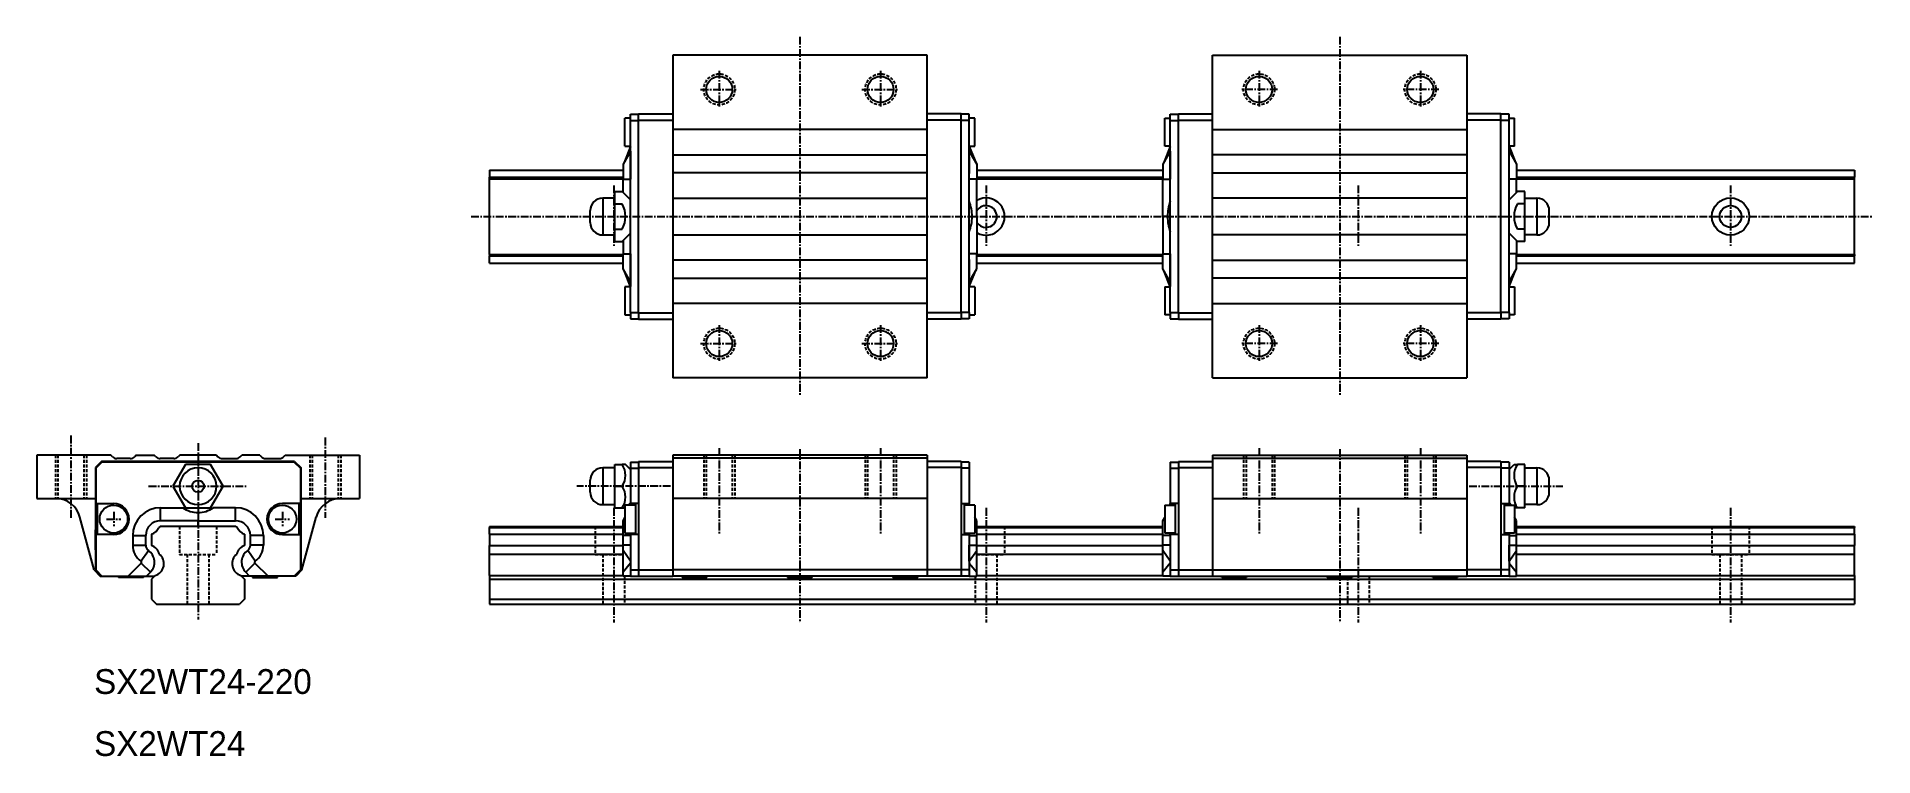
# Model space of a CAD drawing. Extents: x 1 to 297, y 10 to 126.
import ezdxf

# ---------------------------------------------------------------- set-up
doc = ezdxf.new("R2010")
doc.units = 0
doc.linetypes.add('CENTER', pattern=[2, 1.25, -0.25, 0.25, -0.25])
doc.linetypes.add('DASHED', pattern=[0.75, 0.5, -0.25])
doc.layers.get('0').update_dxf_attribs({"linetype": 'CONTINUOUS'})
doc.layers.add('CENTER', color=1, linetype='CENTER')

msp = doc.modelspace()

# ---------------------------------------------------------------- linework, layer by layer
at = {"color": 7, "linetype": 'CONTINUOUS'}
for p, q in [((144.249999, 122.999979), (103.249999, 122.999979)), ((103.249999, 122.999979), (103.249999, 70.999979)), ((144.249999, 70.999979), (144.249999, 122.999979)), ((190.249999, 70.999979), (190.249999, 122.999979)), ((190.249999, 122.999979), (231.249999, 122.999979)), ((231.249999, 122.999979), (231.249999, 70.999979)), ((95.549999, 108.349979), (95.549999, 112.849979)), ((96.449999, 112.849979), (95.549999, 112.849979)), ((96.449999, 113.499979), (97.749999, 113.499979)), ((96.449999, 112.499979), (96.449999, 113.499979)), ((96.449999, 81.499979), (96.449999, 112.499979)), ((96.449999, 112.499979), (97.749999, 112.499979)), ((97.749999, 113.549979), (103.249999, 113.549979)), ((97.749999, 112.549979), (97.749999, 113.549979)), ((97.749999, 112.549979), (103.249999, 112.549979)), ((97.749999, 107.648154), (97.749999, 112.549979)), ((149.749999, 113.549979), (144.249999, 113.549979)), ((149.749999, 112.549979), (144.249999, 112.549979)), ((149.749999, 112.549979), (149.749999, 113.549979)), ((151.049999, 113.499979), (149.749999, 113.499979)), ((149.749999, 81.449979), (149.749999, 112.549979)), ((151.049999, 112.499979), (149.749999, 112.499979)), ((151.049999, 112.499979), (151.049999, 113.499979)), ((151.949999, 112.849979), (151.049999, 112.849979)), ((151.049999, 81.499979), (151.049999, 112.499979)), ((151.949999, 108.349979), (151.949999, 112.849979)), ((182.549999, 108.349979), (182.549999, 112.849979)), ((182.549999, 112.849979), (183.449999, 112.849979)), ((183.449999, 112.499979), (183.449999, 113.499979)), ((183.449999, 113.499979), (184.749999, 113.499979)), ((183.449999, 81.499979), (183.449999, 112.499979)), ((183.449999, 112.499979), (184.749999, 112.499979)), ((184.749999, 113.549979), (190.249999, 113.549979)), ((184.749999, 112.549979), (184.749999, 113.549979)), ((184.749999, 112.549979), (190.249999, 112.549979)), ((184.749999, 81.449979), (184.749999, 112.549979)), ((236.749999, 113.549979), (231.249999, 113.549979)), ((236.749999, 112.549979), (231.249999, 112.549979)), ((236.749999, 112.549979), (236.749999, 113.549979)), ((238.049999, 113.499979), (236.749999, 113.499979)), ((236.749999, 107.648154), (236.749999, 112.549979)), ((238.049999, 112.499979), (236.749999, 112.499979)), ((238.049999, 112.499979), (238.049999, 113.499979)), ((238.049999, 112.849979), (238.949999, 112.849979)), ((238.049999, 81.499979), (238.049999, 112.499979)), ((238.949999, 108.349979), (238.949999, 112.849979)), ((144.249999, 111.049979), (103.249999, 111.049979)), ((190.249999, 111.049979), (231.249999, 111.049979)), ((96.449863, 107.529978), (95.249999, 105.429978)), ((96.449863, 107.529978), (95.249999, 105.429978)), ((96.449863, 108.285006), (95.408382, 105.707179)), ((96.449863, 108.285006), (95.408382, 105.707179)), ((95.549999, 108.349979), (96.449999, 108.349979)), ((96.449863, 108.285006), (96.449999, 108.285006)), ((96.449863, 107.529978), (96.449863, 108.285006)), ((96.449863, 107.529978), (96.449863, 108.285006)), ((96.449863, 108.285006), (96.449999, 108.285006)), ((96.449863, 107.529978), (96.449999, 107.529978)), ((96.449863, 107.529978), (96.449999, 107.529978)), ((97.749999, 106.467015), (97.749999, 107.648154)), ((97.749999, 106.467015), (97.749999, 107.648154)), ((103.249999, 106.949979), (144.249999, 106.949979)), ((151.049999, 108.349979), (151.949999, 108.349979)), ((151.050135, 108.285006), (151.049999, 108.285006)), ((151.050135, 107.529978), (151.049999, 107.529978)), ((151.050135, 108.285006), (152.091616, 105.707179)), ((151.050135, 107.529978), (151.050135, 108.285006)), ((151.050135, 107.529978), (152.249999, 105.429978)), ((183.449863, 107.529978), (182.249999, 105.429978)), ((183.449863, 108.285006), (182.408382, 105.707179)), ((183.449999, 108.349979), (182.549999, 108.349979)), ((183.449863, 107.529978), (183.449863, 108.285006)), ((183.449863, 108.285006), (183.449999, 108.285006)), ((183.449863, 107.529978), (183.449999, 107.529978)), ((231.249999, 106.949979), (190.249999, 106.949979)), ((236.749999, 106.467015), (236.749999, 107.648154)), ((236.749999, 106.467015), (236.749999, 107.648154)), ((238.949999, 108.349979), (238.049999, 108.349979)), ((238.050135, 108.285006), (238.049999, 108.285006)), ((238.050135, 108.285006), (238.049999, 108.285006)), ((238.050135, 107.529978), (238.049999, 107.529978)), ((238.050135, 107.529978), (238.049999, 107.529978)), ((238.050135, 108.285006), (239.091616, 105.707179)), ((238.050135, 108.285006), (239.091616, 105.707179)), ((238.050135, 107.529978), (238.050135, 108.285006)), ((238.050135, 107.529978), (238.050135, 108.285006)), ((238.050135, 107.529978), (239.249999, 105.429978)), ((238.050135, 107.529978), (239.249999, 105.429978)), ((73.749999, 104.499978), (95.249999, 104.499978)), ((73.749999, 104.499978), (73.749999, 103.324777)), ((95.249999, 105.429978), (95.249999, 103.029978)), ((95.249999, 105.429978), (95.249999, 103.029978)), ((97.749999, 81.449979), (97.749999, 106.467015)), ((144.249999, 104.049979), (103.249999, 104.049979)), ((152.249999, 105.429978), (152.249999, 103.029978)), ((152.249999, 104.499978), (182.249999, 104.499978)), ((182.249999, 105.429978), (182.249999, 103.029978)), ((190.249999, 104.049979), (231.249999, 104.049979)), ((236.749999, 81.449979), (236.749999, 106.467015)), ((239.249999, 105.429978), (239.249999, 103.029978)), ((239.249999, 105.429978), (239.249999, 103.029978)), ((239.249999, 104.499978), (293.749999, 104.499978)), ((293.749999, 104.499978), (293.749999, 103.324777)), ((73.749999, 103.324777), (95.249999, 103.324777)), ((73.749999, 103.099978), (73.749999, 103.324777)), ((73.749999, 103.099978), (95.249999, 103.099978)), ((73.749999, 90.89998), (73.749999, 103.099978)), ((93.899999, 99.020705), (93.899999, 101.041431)), ((93.899999, 101.041431), (95.108547, 101.041431)), ((96.449999, 99.699979), (95.108547, 101.041431)), ((95.249999, 100.899979), (95.249999, 103.029978)), ((95.249999, 100.899979), (95.249999, 103.029978)), ((95.249999, 103.029978), (96.449863, 103.029978)), ((95.249999, 103.029978), (96.449863, 103.029978)), ((96.449863, 103.029978), (96.449999, 103.029978)), ((96.449863, 103.029978), (96.449999, 103.029978)), ((151.050135, 103.029978), (151.049999, 103.029978)), ((152.249999, 103.029978), (151.050135, 103.029978)), ((152.249999, 103.324777), (182.249999, 103.324777)), ((152.249999, 103.099978), (182.249999, 103.099978)), ((152.249999, 96.999979), (152.249999, 103.029978)), ((182.249999, 96.999979), (182.249999, 103.029978)), ((182.249999, 103.029978), (183.449863, 103.029978)), ((183.449863, 103.029978), (183.449999, 103.029978)), ((238.050135, 103.029978), (238.049999, 103.029978)), ((238.050135, 103.029978), (238.049999, 103.029978)), ((238.049999, 99.699979), (239.391451, 101.041431)), ((239.249999, 103.029978), (238.050135, 103.029978)), ((239.249999, 103.029978), (238.050135, 103.029978)), ((239.249999, 103.324777), (293.749999, 103.324777)), ((239.249999, 103.099978), (293.749999, 103.099978)), ((239.249999, 100.899979), (239.249999, 103.029978)), ((239.249999, 100.899979), (239.249999, 103.029978)), ((240.599999, 101.041431), (239.391451, 101.041431)), ((240.599999, 99.020705), (240.599999, 101.041431)), ((293.749999, 103.099978), (293.749999, 103.324777)), ((293.749999, 90.89998), (293.749999, 103.099978)), ((89.969999, 96.029979), (89.969999, 97.969979)), ((91.969999, 99.969979), (91.969999, 94.029979)), ((93.899999, 99.969979), (91.969999, 99.969979)), ((93.899999, 94.979253), (93.899999, 99.020705)), ((93.899999, 99.020705), (95.108547, 99.020705)), ((103.249999, 99.949979), (144.249999, 99.949979)), ((151.049999, 99.453874), (151.050118, 99.453874)), ((183.449999, 99.453874), (183.44988, 99.453874)), ((231.249999, 99.949979), (190.249999, 99.949979)), ((240.599999, 99.020705), (239.391451, 99.020705)), ((240.599999, 99.969979), (242.529999, 99.969979)), ((240.599999, 94.979253), (240.599999, 99.020705)), ((242.529999, 99.969979), (242.529999, 94.029979)), ((244.529999, 96.029979), (244.529999, 97.969979)), ((93.899999, 92.958527), (93.899999, 94.979253)), ((93.899999, 94.979253), (95.108547, 94.979253)), ((151.495729, 96.999979), (152.249999, 96.999979)), ((152.249999, 96.999979), (152.249999, 90.96998)), ((182.249999, 96.999979), (182.249999, 90.96998)), ((183.004269, 96.999979), (182.249999, 96.999979)), ((240.599999, 94.979253), (239.391451, 94.979253)), ((240.599999, 92.958527), (240.599999, 94.979253)), ((91.969999, 94.029979), (93.899999, 94.029979)), ((93.899999, 92.958527), (95.108547, 92.958527)), ((95.108547, 92.958527), (96.449999, 94.299979)), ((95.249999, 93.099979), (95.249999, 90.96998)), ((103.249999, 94.049979), (144.249999, 94.049979)), ((151.049999, 94.546084), (151.050118, 94.546084)), ((183.449999, 94.546084), (183.44988, 94.546084)), ((231.249999, 94.049979), (190.249999, 94.049979)), ((239.391451, 92.958527), (238.049999, 94.299979)), ((239.249999, 93.099979), (239.249999, 90.96998)), ((240.599999, 92.958527), (239.391451, 92.958527)), ((242.529999, 94.029979), (240.599999, 94.029979)), ((73.749999, 90.89998), (95.249999, 90.89998)), ((73.749999, 90.89998), (73.749999, 90.675181)), ((73.749999, 90.675181), (95.249999, 90.675181)), ((73.749999, 89.49998), (73.749999, 90.675181)), ((73.749999, 89.49998), (95.249999, 89.49998)), ((95.249999, 88.56998), (95.249999, 90.96998)), ((95.249999, 90.96998), (96.449863, 90.96998)), ((96.449863, 90.96998), (96.449999, 90.96998)), ((144.249999, 89.949979), (103.249999, 89.949979)), ((151.050135, 90.96998), (151.049999, 90.96998)), ((152.249999, 90.96998), (151.050135, 90.96998)), ((152.249999, 88.56998), (152.249999, 90.96998)), ((152.249999, 90.89998), (182.249999, 90.89998)), ((152.249999, 90.675181), (182.249999, 90.675181)), ((152.249999, 89.49998), (182.249999, 89.49998)), ((182.249999, 88.56998), (182.249999, 90.96998)), ((182.249999, 90.96998), (183.449863, 90.96998)), ((183.449863, 90.96998), (183.449999, 90.96998)), ((190.249999, 89.949979), (231.249999, 89.949979)), ((238.050135, 90.96998), (238.049999, 90.96998)), ((239.249999, 90.96998), (238.050135, 90.96998)), ((239.249999, 88.56998), (239.249999, 90.96998)), ((239.249999, 90.89998), (293.749999, 90.89998)), ((239.249999, 90.675181), (293.749999, 90.675181)), ((239.249999, 89.49998), (293.749999, 89.49998)), ((293.749999, 90.89998), (293.749999, 90.675181)), ((293.749999, 89.49998), (293.749999, 90.675181)), ((96.449863, 86.46998), (95.249999, 88.56998)), ((96.449863, 85.714952), (95.408382, 88.292779)), ((96.449863, 86.46998), (96.449863, 85.714952)), ((96.449863, 86.46998), (96.449999, 86.46998)), ((103.249999, 87.049979), (144.249999, 87.049979)), ((151.050135, 86.46998), (151.049999, 86.46998)), ((151.050135, 86.46998), (152.249999, 88.56998)), ((151.050135, 85.714952), (152.091616, 88.292779)), ((151.050135, 86.46998), (151.050135, 85.714952)), ((183.449863, 86.46998), (182.249999, 88.56998)), ((183.449863, 85.714952), (182.408382, 88.292779)), ((183.449863, 86.46998), (183.449999, 86.46998)), ((183.449863, 86.46998), (183.449863, 85.714952)), ((231.249999, 87.049979), (190.249999, 87.049979)), ((238.050135, 86.46998), (238.049999, 86.46998)), ((238.050135, 86.46998), (239.249999, 88.56998)), ((238.050135, 85.714952), (239.091616, 88.292779)), ((238.050135, 86.46998), (238.050135, 85.714952)), ((95.549999, 85.649979), (95.549999, 81.149979)), ((96.449999, 85.649979), (95.549999, 85.649979)), ((96.449863, 85.714952), (96.449999, 85.714952)), ((144.249999, 82.949979), (103.249999, 82.949979)), ((151.050135, 85.714952), (151.049999, 85.714952)), ((151.949999, 85.649979), (151.049999, 85.649979)), ((151.949999, 85.649979), (151.949999, 81.149979)), ((182.549999, 85.649979), (182.549999, 81.149979)), ((182.549999, 85.649979), (183.449999, 85.649979)), ((183.449863, 85.714952), (183.449999, 85.714952)), ((190.249999, 82.949979), (231.249999, 82.949979)), ((238.050135, 85.714952), (238.049999, 85.714952)), ((238.049999, 85.649979), (238.949999, 85.649979)), ((238.949999, 85.649979), (238.949999, 81.149979)), ((95.549999, 81.149979), (96.449999, 81.149979)), ((96.449999, 81.499979), (97.749999, 81.499979)), ((96.449999, 81.499979), (96.449999, 80.499979)), ((96.449999, 80.499979), (97.749999, 80.499979)), ((97.749999, 81.449979), (103.249999, 81.449979)), ((97.749999, 81.449979), (97.749999, 80.449979)), ((97.749999, 80.449979), (103.249999, 80.449979)), ((149.749999, 81.449979), (144.249999, 81.449979)), ((149.749999, 80.449979), (144.249999, 80.449979)), ((151.049999, 81.499979), (149.749999, 81.499979)), ((149.749999, 81.449979), (149.749999, 80.449979)), ((151.049999, 80.499979), (149.749999, 80.499979)), ((151.049999, 81.499979), (151.049999, 80.499979)), ((151.049999, 81.149979), (151.949999, 81.149979)), ((183.449999, 81.149979), (182.549999, 81.149979)), ((183.449999, 81.499979), (183.449999, 80.499979)), ((183.449999, 81.499979), (184.749999, 81.499979)), ((183.449999, 80.499979), (184.749999, 80.499979)), ((184.749999, 81.449979), (190.249999, 81.449979)), ((184.749999, 81.449979), (184.749999, 80.449979)), ((184.749999, 80.449979), (190.249999, 80.449979)), ((236.749999, 81.449979), (231.249999, 81.449979)), ((236.749999, 80.449979), (231.249999, 80.449979)), ((238.049999, 81.499979), (236.749999, 81.499979)), ((236.749999, 81.449979), (236.749999, 80.449979)), ((238.049999, 80.499979), (236.749999, 80.499979)), ((238.049999, 81.499979), (238.049999, 80.499979)), ((238.949999, 81.149979), (238.049999, 81.149979)), ((144.249999, 70.999979), (103.249999, 70.999979)), ((190.249999, 70.999979), (231.249999, 70.999979)), ((12.699999, 58.499999), (0.749999, 58.499999)), ((0.749999, 58.499999), (0.749999, 51.499999)), ((11.199999, 57.499999), (10.199999, 56.499999)), ((10.199999, 56.499999), (10.199999, 46.450462)), ((11.249999, 57.399999), (10.249999, 56.399999)), ((10.249999, 56.399999), (10.249999, 50.699999)), ((16.101824, 57.499999), (11.199999, 57.499999)), ((42.249999, 57.399999), (11.249999, 57.399999)), ((12.957106, 58.242892), (12.699999, 58.499999)), ((15.835785, 57.949999), (13.664213, 57.949999)), ((16.101824, 57.499999), (16.038968, 57.399999)), ((17.282963, 57.499999), (16.101824, 57.499999)), ((17.282963, 57.499999), (16.101824, 57.499999)), ((16.799999, 58.499999), (16.542892, 58.242892)), ((16.799999, 58.499999), (19.699999, 58.499999)), ((17.220107, 57.399999), (17.282963, 57.499999)), ((42.299999, 57.499999), (17.282963, 57.499999)), ((19.957106, 58.242892), (19.699999, 58.499999)), ((22.835785, 57.949999), (20.664213, 57.949999)), ((24.729273, 56.999999), (22.708547, 53.499999)), ((23.799999, 58.499999), (23.542892, 58.242892)), ((29.699999, 58.499999), (23.799999, 58.499999)), ((28.770725, 56.999999), (24.729273, 56.999999)), ((30.791451, 53.499999), (28.770725, 56.999999)), ((29.699999, 58.499999), (29.957106, 58.242892)), ((30.664213, 57.949999), (32.835785, 57.949999)), ((33.542892, 58.242892), (33.799999, 58.499999)), ((36.699999, 58.499999), (33.799999, 58.499999)), ((36.699999, 58.499999), (36.957106, 58.242892)), ((37.664213, 57.949999), (39.835785, 57.949999)), ((40.542892, 58.242892), (40.799999, 58.499999)), ((40.799999, 58.499999), (52.749999, 58.499999)), ((42.249999, 57.399999), (43.249999, 56.399999)), ((42.299999, 57.499999), (43.299999, 56.499999)), ((43.249999, 56.399999), (43.249999, 50.699999)), ((43.299999, 56.499999), (43.299999, 39.999999)), ((52.749999, 58.499999), (52.749999, 51.499999)), ((91.969999, 56.469999), (91.969999, 53.499999)), ((93.899999, 56.469999), (91.969999, 56.469999)), ((93.899999, 53.499999), (93.899999, 56.999999)), ((93.899999, 56.999999), (95.108547, 56.999999)), ((95.649999, 56.999999), (95.108547, 56.999999)), ((96.449999, 56.199999), (95.649999, 56.999999)), ((96.449999, 57.399999), (96.449999, 56.399999)), ((96.449999, 57.399999), (97.749999, 57.399999)), ((96.449999, 56.399999), (96.449999, 50.699999)), ((96.449999, 56.399999), (97.749999, 56.399999)), ((97.749999, 57.499999), (103.249999, 57.499999)), ((97.749999, 57.499999), (97.749999, 56.499999)), ((97.749999, 56.499999), (103.249999, 56.499999)), ((97.749999, 56.499999), (97.749999, 39.999999)), ((144.249999, 58.499999), (103.249999, 58.499999)), ((103.249999, 58.499999), (103.249999, 57.999999)), ((144.249999, 57.999999), (103.249999, 57.999999)), ((103.249999, 57.999999), (103.249999, 51.499999)), ((144.249999, 58.499999), (144.249999, 57.999999)), ((144.249999, 57.999999), (144.249999, 51.499999)), ((149.749999, 57.499999), (144.249999, 57.499999)), ((149.749999, 56.499999), (144.249999, 56.499999)), ((149.749999, 57.499999), (149.749999, 56.499999)), ((151.049999, 57.399999), (149.749999, 57.399999)), ((149.749999, 56.499999), (149.749999, 39.999999)), ((151.049999, 56.399999), (149.749999, 56.399999)), ((151.049999, 57.399999), (151.049999, 56.399999)), ((151.049999, 56.399999), (151.049999, 50.699999)), ((183.449999, 57.399999), (183.449999, 56.399999)), ((183.449999, 57.399999), (184.749999, 57.399999)), ((183.449999, 56.399999), (183.449999, 50.699999)), ((183.449999, 56.399999), (184.749999, 56.399999)), ((184.749999, 57.499999), (190.249999, 57.499999)), ((184.749999, 57.499999), (184.749999, 56.499999)), ((184.749999, 56.499999), (190.249999, 56.499999)), ((184.749999, 56.499999), (184.749999, 39.999999)), ((190.249999, 58.499999), (231.249999, 58.499999)), ((190.249999, 58.499999), (190.249999, 57.999999)), ((190.249999, 57.999999), (231.249999, 57.999999)), ((190.249999, 57.999999), (190.249999, 51.499999)), ((231.249999, 58.499999), (231.249999, 57.999999)), ((231.249999, 57.999999), (231.249999, 51.499999)), ((236.749999, 57.499999), (231.249999, 57.499999)), ((236.749999, 56.499999), (231.249999, 56.499999)), ((236.749999, 57.499999), (236.749999, 56.499999)), ((238.049999, 57.399999), (236.749999, 57.399999)), ((236.749999, 56.499999), (236.749999, 39.999999)), ((238.049999, 56.399999), (236.749999, 56.399999)), ((238.049999, 57.399999), (238.049999, 56.399999)), ((238.049999, 56.199999), (238.849999, 56.999999)), ((238.049999, 56.399999), (238.049999, 50.699999)), ((238.849999, 56.999999), (239.391451, 56.999999)), ((240.599999, 56.999999), (239.391451, 56.999999)), ((240.599999, 53.499999), (240.599999, 56.999999)), ((240.599999, 56.469999), (242.529999, 56.469999)), ((242.529999, 56.469999), (242.529999, 53.499999)), ((22.708547, 53.499999), (24.729273, 49.999999)), ((28.770725, 49.999999), (30.791451, 53.499999)), ((89.969999, 53.499999), (89.969999, 54.469999)), ((89.969999, 52.529999), (89.969999, 53.499999)), ((91.969999, 53.499999), (91.969999, 50.529999)), ((93.899999, 49.999999), (93.899999, 53.499999)), ((93.899999, 53.499999), (95.108547, 53.499999)), ((240.599999, 53.499999), (239.391451, 53.499999)), ((240.599999, 49.999999), (240.599999, 53.499999)), ((242.529999, 53.499999), (242.529999, 50.529999)), ((244.529999, 53.499999), (244.529999, 54.469999)), ((244.529999, 52.529999), (244.529999, 53.499999)), ((0.749999, 51.499999), (10.199999, 51.499999)), ((10.249999, 50.699999), (13.149999, 50.699999)), ((10.499999, 50.699999), (10.499999, 45.699999)), ((43.249999, 50.699999), (40.349999, 50.699999)), ((42.999999, 50.699999), (42.999999, 45.699999)), ((43.299999, 51.499999), (52.749999, 51.499999)), ((91.969999, 50.529999), (93.899999, 50.529999)), ((95.549999, 50.449999), (95.549999, 45.949999)), ((97.249999, 50.449999), (95.549999, 50.449999)), ((96.099999, 50.449999), (96.449999, 50.799999)), ((97.749999, 50.699999), (96.449999, 50.699999)), ((96.449999, 50.449999), (96.449999, 50.699999)), ((97.249999, 50.699999), (97.249999, 45.699999)), ((144.249999, 51.499999), (103.249999, 51.499999)), ((103.249999, 51.499999), (103.249999, 39.999999)), ((144.249999, 51.499999), (144.249999, 39.999999)), ((149.749999, 50.699999), (151.049999, 50.699999)), ((150.249999, 50.699999), (150.249999, 45.699999)), ((151.949999, 50.449999), (150.249999, 50.449999)), ((151.049999, 50.449999), (151.049999, 50.699999)), ((151.949999, 50.449999), (151.949999, 45.949999)), ((182.549999, 50.449999), (182.549999, 45.949999)), ((182.549999, 50.449999), (184.249999, 50.449999)), ((183.449999, 50.449999), (183.449999, 50.699999)), ((184.749999, 50.699999), (183.449999, 50.699999)), ((184.249999, 50.699999), (184.249999, 45.699999)), ((190.249999, 51.499999), (231.249999, 51.499999)), ((190.249999, 51.499999), (190.249999, 39.999999)), ((231.249999, 51.499999), (231.249999, 39.999999)), ((236.749999, 50.699999), (238.049999, 50.699999)), ((237.249999, 50.699999), (237.249999, 45.699999)), ((237.249999, 50.449999), (238.949999, 50.449999)), ((238.399999, 50.449999), (238.049999, 50.799999)), ((238.049999, 50.449999), (238.049999, 50.699999)), ((238.949999, 50.449999), (238.949999, 45.949999)), ((242.529999, 50.529999), (240.599999, 50.529999)), ((10, 39.999999), (7.71298, 48.535276)), ((20.72, 47.929999), (20.72, 50.029999)), ((20.72, 47.929999), (20.72, 50.029999)), ((20.72, 50.029999), (24.296104, 50.029999)), ((20.72, 50.029999), (24.296104, 50.029999)), ((26.749999, 47.929999), (20.72, 47.929999)), ((26.749999, 47.929999), (20.72, 47.929999)), ((24.296145, 50.029999), (24.711953, 50.029999)), ((24.729273, 49.999999), (28.770725, 49.999999)), ((26.749999, 49.999999), (26.749999, 49.251393)), ((26.749999, 49.251393), (26.749999, 49.249999)), ((26.749999, 49.249999), (26.749999, 47.929999)), ((26.749999, 49.249999), (26.749999, 47.929999)), ((26.749999, 47.929999), (32.779998, 47.929999)), ((26.749999, 46.999959), (26.749999, 47.929999)), ((32.779998, 50.029999), (29.203894, 50.029999)), ((32.779998, 47.929999), (32.779998, 50.029999)), ((43.499998, 39.999999), (45.787018, 48.535276)), ((93.899999, 49.999999), (95.108547, 49.999999)), ((95.108547, 49.999999), (95.550982, 49.999999)), ((95.249999, 47.929999), (95.549999, 48.455058)), ((95.249999, 45.529999), (95.249999, 47.929999)), ((152.249999, 47.929999), (151.949999, 48.455058)), ((152.249999, 45.529999), (152.249999, 47.929999)), ((182.249999, 47.929999), (182.549999, 48.455058)), ((182.249999, 45.529999), (182.249999, 47.929999)), ((239.391451, 49.999999), (238.949016, 49.999999)), ((239.249999, 47.929999), (238.949999, 48.455058)), ((239.249999, 45.529999), (239.249999, 47.929999)), ((240.599999, 49.999999), (239.391451, 49.999999)), ((10.199999, 46.450462), (10.199999, 43.250462)), ((10.199999, 43.250462), (10.199999, 46.450462)), ((10.249999, 45.699999), (10.249999, 39.999999)), ((13.149999, 45.699999), (10.249999, 45.699999)), ((16.22, 45.529999), (16.22, 43.968859)), ((16.22, 45.529999), (16.22, 43.968859)), ((16.22, 45.529999), (18.32, 45.529999)), ((16.22, 45.529999), (18.32, 45.529999)), ((18.32, 43.968859), (18.32, 45.529999)), ((18.32, 43.968859), (18.32, 45.529999)), ((19.25, 45.785258), (19.25, 43.915667)), ((20.65, 46.999959), (20.425201, 46.870174)), ((32.849998, 46.999959), (20.65, 46.999959)), ((32.849998, 46.999959), (33.074797, 46.870174)), ((34.249998, 45.785258), (34.249998, 43.915667)), ((35.179998, 43.968859), (35.179998, 45.529999)), ((37.279998, 45.529999), (35.179998, 45.529999)), ((37.279998, 45.529999), (37.279998, 43.968859)), ((40.349999, 45.699999), (43.249999, 45.699999)), ((43.249999, 45.699999), (43.249999, 39.999999)), ((73.749999, 46.999958), (95.249999, 46.999958)), ((73.749999, 46.999958), (73.749999, 46.870173)), ((73.749999, 46.870173), (95.249999, 46.870173)), ((73.749999, 45.785257), (73.749999, 46.870173)), ((73.749999, 45.785257), (95.249999, 45.785257)), ((73.749999, 45.785257), (73.749999, 43.915666)), ((96.449863, 45.529999), (95.249999, 45.529999)), ((95.249999, 43.968858), (95.249999, 45.529999)), ((95.549999, 45.949999), (97.249999, 45.949999)), ((96.449287, 45.950046), (96.449719, 45.739672)), ((96.449719, 45.739672), (96.449863, 45.529999)), ((96.449863, 45.529999), (96.449999, 45.529999)), ((96.449863, 45.529999), (96.449863, 43.968858)), ((96.449999, 45.699999), (96.449999, 45.949999)), ((96.449999, 45.699999), (96.449999, 39.999999)), ((97.749999, 45.699999), (96.449999, 45.699999)), ((149.749999, 45.699999), (151.049999, 45.699999)), ((150.249999, 45.949999), (151.949999, 45.949999)), ((151.049999, 45.699999), (151.049999, 45.949999)), ((151.049999, 45.699999), (151.049999, 39.999999)), ((151.050135, 45.529999), (151.049999, 45.529999)), ((151.050279, 45.739672), (151.050135, 45.529999)), ((151.050135, 45.529999), (152.249999, 45.529999)), ((151.050135, 45.529999), (151.050135, 43.968858)), ((151.050711, 45.950046), (151.050279, 45.739672)), ((152.249999, 46.999958), (182.249999, 46.999958)), ((152.249999, 46.870173), (182.249999, 46.870173)), ((152.249999, 45.785257), (182.249999, 45.785257)), ((152.249999, 43.968858), (152.249999, 45.529999)), ((183.449863, 45.529999), (182.249999, 45.529999)), ((182.249999, 43.968858), (182.249999, 45.529999)), ((184.249999, 45.949999), (182.549999, 45.949999)), ((183.449287, 45.950046), (183.449719, 45.739672)), ((183.449719, 45.739672), (183.449863, 45.529999)), ((183.449863, 45.529999), (183.449863, 43.968858)), ((183.449863, 45.529999), (183.449999, 45.529999)), ((183.449999, 45.699999), (183.449999, 45.949999)), ((183.449999, 45.699999), (183.449999, 39.999999)), ((184.749999, 45.699999), (183.449999, 45.699999)), ((236.749999, 45.699999), (238.049999, 45.699999)), ((238.949999, 45.949999), (237.249999, 45.949999)), ((238.049999, 45.699999), (238.049999, 45.949999)), ((238.049999, 45.699999), (238.049999, 39.999999)), ((238.050135, 45.529999), (238.049999, 45.529999)), ((238.050279, 45.739672), (238.050135, 45.529999)), ((238.050135, 45.529999), (238.050135, 43.968858)), ((238.050135, 45.529999), (239.249999, 45.529999)), ((238.050711, 45.950046), (238.050279, 45.739672)), ((239.249999, 46.999958), (293.749999, 46.999958)), ((239.249999, 46.870173), (293.749999, 46.870173)), ((239.249999, 45.785257), (293.749999, 45.785257)), ((239.249999, 43.968858), (239.249999, 45.529999)), ((293.749999, 46.999958), (293.749999, 46.870173)), ((293.749999, 45.785257), (293.749999, 46.870173)), ((293.749999, 45.785257), (293.749999, 43.915666)), ((10.199999, 43.250462), (10.199999, 39.999999)), ((16.22, 43.968859), (18.32, 43.968859)), ((16.22, 43.968859), (18.32, 43.968859)), ((17.553311, 41.421545), (18.7501, 43.147145)), ((17.553311, 41.421545), (18.7501, 43.147145)), ((35.946687, 41.421545), (34.749898, 43.147145)), ((37.279998, 43.968859), (35.179998, 43.968859)), ((73.749999, 43.915666), (95.249999, 43.915666)), ((73.749999, 42.565794), (73.749999, 43.915666)), ((73.749999, 42.565794), (95.249999, 42.565794)), ((73.749999, 39.088522), (73.749999, 42.565794)), ((95.249999, 43.147144), (95.249999, 43.968858)), ((96.449863, 43.968858), (95.249999, 43.968858)), ((96.449863, 41.421544), (95.249999, 43.147144)), ((95.249999, 39.630855), (95.249999, 43.147144)), ((96.449863, 43.968858), (96.449999, 43.968858)), ((151.050135, 43.968858), (151.049999, 43.968858)), ((151.050135, 43.968858), (152.249999, 43.968858)), ((151.050135, 41.421544), (152.249999, 43.147144)), ((152.249999, 43.147144), (152.249999, 43.968858)), ((152.249999, 43.915666), (182.249999, 43.915666)), ((152.249999, 39.630855), (152.249999, 43.147144)), ((152.249999, 42.565794), (182.249999, 42.565794)), ((182.249999, 43.147144), (182.249999, 43.968858)), ((183.449863, 43.968858), (182.249999, 43.968858)), ((183.449863, 41.421544), (182.249999, 43.147144)), ((182.249999, 39.630855), (182.249999, 43.147144)), ((183.449863, 43.968858), (183.449999, 43.968858)), ((238.050135, 43.968858), (238.049999, 43.968858)), ((238.050135, 43.968858), (239.249999, 43.968858)), ((238.050135, 41.421544), (239.249999, 43.147144)), ((239.249999, 43.147144), (239.249999, 43.968858)), ((239.249999, 43.915666), (293.749999, 43.915666)), ((239.249999, 39.630855), (239.249999, 43.147144)), ((239.249999, 42.565794), (293.749999, 42.565794)), ((293.749999, 42.565794), (293.749999, 43.915666)), ((293.749999, 39.088522), (293.749999, 42.565794)), ((10, 39.999999), (11, 38.999999)), ((10.199999, 39.999999), (11.199999, 38.999999)), ((10.249999, 39.999999), (11.249999, 38.999999)), ((11, 38.999999), (11.199999, 38.999999)), ((11.199999, 38.999999), (11.249999, 38.999999)), ((11.249999, 38.999999), (15.464972, 38.999999)), ((13.949999, 38.999999), (13.949999, 38.799999)), ((17.949999, 38.799999), (13.949999, 38.799999)), ((17.580753, 41.11578), (15.464972, 38.999999)), ((17.580753, 41.11578), (15.464972, 38.999999)), ((15.464972, 38.999999), (18.43482, 38.999999)), ((15.464972, 38.999999), (18.43482, 38.999999)), ((17.580753, 41.11578), (19.065677, 39.630856)), ((17.580753, 41.11578), (19.065677, 39.630856)), ((17.949999, 38.799999), (17.949999, 38.999999)), ((18.43482, 38.999999), (19.065677, 39.630856)), ((18.43482, 38.999999), (19.065677, 39.630856)), ((18.43482, 38.999999), (19.750039, 38.999999)), ((18.43482, 38.999999), (19.750039, 38.999999)), ((19.838562, 39.088523), (19.25, 38.49996)), ((19.25, 38.49996), (19.25, 35.299961)), ((33.661436, 39.088523), (34.249998, 38.49996)), ((35.065178, 38.999999), (33.749959, 38.999999)), ((34.249998, 38.49996), (34.249998, 35.299961)), ((35.919245, 41.11578), (34.434321, 39.630856)), ((35.065178, 38.999999), (34.434321, 39.630856)), ((38.035026, 38.999999), (35.065178, 38.999999)), ((35.549999, 38.999999), (35.549999, 38.799999)), ((35.549999, 38.799999), (39.549999, 38.799999)), ((35.919245, 41.11578), (38.035026, 38.999999)), ((42.249999, 38.999999), (38.035026, 38.999999)), ((39.549999, 38.799999), (39.549999, 38.999999)), ((43.249999, 39.999999), (42.249999, 38.999999)), ((42.299999, 38.999999), (42.249999, 38.999999)), ((43.299999, 39.999999), (42.299999, 38.999999)), ((42.499998, 38.999999), (42.299999, 38.999999)), ((43.499998, 39.999999), (42.499998, 38.999999)), ((73.749999, 39.088522), (95.249999, 39.088522)), ((73.749999, 39.088522), (73.749999, 38.49996)), ((73.749999, 38.49996), (293.749999, 38.49996)), ((73.749999, 38.49996), (73.749999, 35.299961)), ((96.449863, 41.115779), (95.249999, 39.630855)), ((95.249999, 38.999999), (95.249999, 39.630855)), ((96.449863, 38.999999), (95.249999, 38.999999)), ((96.449863, 41.421544), (96.449999, 41.421544)), ((96.449863, 41.115779), (96.449863, 38.999999)), ((96.449863, 41.115779), (96.449999, 41.115779)), ((96.449863, 38.999999), (96.449999, 38.999999)), ((96.449999, 39.999999), (96.449999, 38.999999)), ((96.449999, 39.999999), (97.749999, 39.999999)), ((96.449999, 38.999999), (97.749999, 38.999999)), ((97.749999, 39.999999), (97.749999, 38.999999)), ((97.749999, 39.999999), (103.249999, 39.999999)), ((97.749999, 38.999999), (103.249999, 38.999999)), ((103.249999, 39.999999), (103.249999, 38.999999)), ((144.249999, 39.999999), (103.249999, 39.999999)), ((144.249999, 38.999999), (103.249999, 38.999999)), ((104.749999, 38.999999), (104.749999, 38.799999)), ((104.749999, 38.799999), (108.749999, 38.799999)), ((108.749999, 38.799999), (108.749999, 38.999999)), ((121.749999, 38.999999), (121.749999, 38.799999)), ((121.749999, 38.799999), (125.749999, 38.799999)), ((125.749999, 38.799999), (125.749999, 38.999999)), ((138.749999, 38.999999), (138.749999, 38.799999)), ((138.749999, 38.799999), (142.749999, 38.799999)), ((142.749999, 38.799999), (142.749999, 38.999999)), ((144.249999, 39.999999), (144.249999, 38.999999)), ((149.749999, 39.999999), (144.249999, 39.999999)), ((149.749999, 38.999999), (144.249999, 38.999999)), ((149.749999, 39.999999), (149.749999, 38.999999)), ((151.049999, 39.999999), (149.749999, 39.999999)), ((151.049999, 38.999999), (149.749999, 38.999999)), ((151.050135, 41.421544), (151.049999, 41.421544)), ((151.050135, 41.115779), (151.049999, 41.115779)), ((151.049999, 39.999999), (151.049999, 38.999999)), ((151.050135, 38.999999), (151.049999, 38.999999)), ((151.050135, 41.115779), (151.050135, 38.999999)), ((151.050135, 41.115779), (152.249999, 39.630855)), ((151.050135, 38.999999), (152.249999, 38.999999)), ((152.249999, 38.999999), (152.249999, 39.630855)), ((152.249999, 39.088522), (182.249999, 39.088522)), ((183.449863, 41.115779), (182.249999, 39.630855)), ((182.249999, 38.999999), (182.249999, 39.630855)), ((183.449863, 38.999999), (182.249999, 38.999999)), ((183.449863, 41.421544), (183.449999, 41.421544)), ((183.449863, 41.115779), (183.449863, 38.999999)), ((183.449863, 41.115779), (183.449999, 41.115779)), ((183.449863, 38.999999), (183.449999, 38.999999)), ((183.449999, 39.999999), (183.449999, 38.999999)), ((183.449999, 39.999999), (184.749999, 39.999999)), ((183.449999, 38.999999), (184.749999, 38.999999)), ((184.749999, 39.999999), (190.249999, 39.999999)), ((184.749999, 39.999999), (184.749999, 38.999999)), ((184.749999, 38.999999), (190.249999, 38.999999)), ((190.249999, 39.999999), (190.249999, 38.999999)), ((190.249999, 39.999999), (231.249999, 39.999999)), ((190.249999, 38.999999), (231.249999, 38.999999)), ((191.749999, 38.799999), (191.749999, 38.999999)), ((195.749999, 38.799999), (191.749999, 38.799999)), ((195.749999, 38.999999), (195.749999, 38.799999)), ((208.749999, 38.799999), (208.749999, 38.999999)), ((212.749999, 38.799999), (208.749999, 38.799999)), ((212.749999, 38.999999), (212.749999, 38.799999)), ((225.749999, 38.799999), (225.749999, 38.999999)), ((229.749999, 38.799999), (225.749999, 38.799999)), ((229.749999, 38.999999), (229.749999, 38.799999)), ((231.249999, 39.999999), (231.249999, 38.999999)), ((236.749999, 39.999999), (231.249999, 39.999999)), ((236.749999, 38.999999), (231.249999, 38.999999)), ((236.749999, 39.999999), (236.749999, 38.999999)), ((238.049999, 39.999999), (236.749999, 39.999999)), ((238.049999, 38.999999), (236.749999, 38.999999)), ((238.050135, 41.421544), (238.049999, 41.421544)), ((238.050135, 41.115779), (238.049999, 41.115779)), ((238.049999, 39.999999), (238.049999, 38.999999)), ((238.050135, 38.999999), (238.049999, 38.999999)), ((238.050135, 41.115779), (238.050135, 38.999999)), ((238.050135, 41.115779), (239.249999, 39.630855)), ((238.050135, 38.999999), (239.249999, 38.999999)), ((239.249999, 38.999999), (239.249999, 39.630855)), ((239.249999, 39.088522), (293.749999, 39.088522)), ((293.749999, 39.088522), (293.749999, 38.49996)), ((293.749999, 38.49996), (293.749999, 35.299961)), ((19.25, 35.299961), (20.05, 34.49996)), ((20.05, 34.49996), (33.449998, 34.49996)), ((34.249998, 35.299961), (33.449998, 34.49996)), ((73.749999, 35.299961), (293.749999, 35.299961)), ((73.749999, 35.299961), (73.749999, 34.49996)), ((73.749999, 34.49996), (293.749999, 34.49996)), ((293.749999, 35.299961), (293.749999, 34.49996))]:
    msp.add_line(p, q, dxfattribs=at)
at = {"color": 3, "linetype": 'DASHED'}
for p, q in [((3.749999, 58.499999), (3.749999, 51.499999)), ((4.149999, 58.499999), (4.149999, 51.499999)), ((8.349999, 58.499999), (8.349999, 51.499999)), ((8.749999, 58.499999), (8.749999, 51.499999)), ((44.749999, 58.499999), (44.749999, 51.499999)), ((45.149999, 58.499999), (45.149999, 51.499999)), ((49.349999, 58.499999), (49.349999, 51.499999)), ((49.749999, 58.499999), (49.749999, 51.499999)), ((108.24697, 58.499999), (108.24697, 51.499999)), ((108.64697, 58.499999), (108.64697, 51.499999)), ((112.84697, 58.499999), (112.84697, 51.499999)), ((113.24697, 58.499999), (113.24697, 51.499999)), ((134.24697, 58.499999), (134.24697, 51.499999)), ((134.64697, 58.499999), (134.64697, 51.499999)), ((138.84697, 58.499999), (138.84697, 51.499999)), ((139.24697, 58.499999), (139.24697, 51.499999)), ((195.253028, 58.499999), (195.253028, 51.499999)), ((195.653028, 58.499999), (195.653028, 51.499999)), ((199.853028, 58.499999), (199.853028, 51.499999)), ((200.253028, 58.499999), (200.253028, 51.499999)), ((221.253028, 58.499999), (221.253028, 51.499999)), ((221.653028, 58.499999), (221.653028, 51.499999)), ((225.853028, 58.499999), (225.853028, 51.499999)), ((226.253028, 58.499999), (226.253028, 51.499999)), ((23.749999, 47.024959), (23.749999, 42.49996)), ((29.749999, 46.999959), (29.749999, 42.49996)), ((90.749999, 46.99996), (90.749999, 42.49996)), ((156.749999, 46.99996), (156.749999, 42.49996)), ((270.749999, 46.99996), (270.749999, 42.49996)), ((276.749999, 46.99996), (276.749999, 42.49996)), ((23.749999, 42.49996), (29.749999, 42.49996)), ((24.999999, 42.49996), (24.999999, 34.499999)), ((28.499999, 42.49996), (28.499999, 34.499999)), ((90.749999, 42.49996), (95.249999, 42.49996)), ((91.999999, 42.49996), (91.999999, 34.49996)), ((152.249999, 42.49996), (156.749999, 42.49996)), ((155.499999, 42.49996), (155.499999, 34.49996)), ((270.749999, 42.49996), (276.749999, 42.49996)), ((271.999999, 42.49996), (271.999999, 34.49996)), ((275.499999, 42.49996), (275.499999, 34.49996)), ((95.499999, 38.999999), (95.499999, 34.49996)), ((151.999999, 38.999999), (151.999999, 34.49996)), ((211.999999, 38.799999), (211.999999, 34.49996)), ((215.499999, 38.999999), (215.499999, 34.49996))]:
    msp.add_line(p, q, dxfattribs=at)
for centre in [(110.749999, 117.499979), (136.749999, 117.499979), (197.749999, 117.499979), (223.749999, 117.499979), (110.749999, 76.499979), (136.749999, 76.499979), (197.749999, 76.499979), (223.749999, 76.499979)]:
    msp.add_circle(centre, 2.5, dxfattribs=at)
at = {"color": 7, "linetype": 'CONTINUOUS'}
for centre, radius in [((110.749999, 117.499979), 2.103029), ((136.749999, 117.499979), 2.103029), ((197.749999, 117.499979), 2.103029), ((223.749999, 117.499979), 2.103029), ((273.749999, 96.999979), 3), ((273.749999, 96.999979), 1.75), ((110.749999, 76.499979), 2.103029), ((136.749999, 76.499979), 2.103029), ((197.749999, 76.499979), 2.103029), ((223.749999, 76.499979), 2.103029), ((26.749999, 53.499999), 0.97), ((13.149999, 48.199999), 2.25), ((40.349999, 48.199999), 2.25)]:
    msp.add_circle(centre, radius, dxfattribs=at)
for centre, radius, start, end in [((246.70271, 105.279978), 150.269693, 179.142074, 180.857926), ((246.70271, 105.279978), 150.269693, 179.142074, 180.857926), ((0.797288, 105.279978), 150.269693, 359.142074, 0.857926), ((333.70271, 105.279978), 150.269693, 179.142074, 180.857926), ((87.797288, 105.279978), 150.269693, 359.142074, 0.857926), ((87.797288, 105.279978), 150.269693, 359.142074, 0.857926), ((91.969999, 97.969979), 2, 90, 180), ((91.607899, 96.999979), 4.042013, 330.004594, 29.995406), ((144.863334, 97.06299), 6.632694, 359.455682, 21.129037), ((153.749999, 96.999979), 3, 240, 120), ((153.749999, 96.999979), 1.75, 211.00271913, 148.99728087), ((189.636664, 97.06299), 6.632694, 158.870963, 180.544318), ((242.892099, 96.999979), 4.042013, 150.004594, 209.995406), ((242.529999, 97.969979), 2, 0, 90), ((91.969999, 96.029979), 2, 180, 270), ((144.863334, 96.936968), 6.632694, 338.870963, 0.544318), ((189.636664, 96.936968), 6.632694, 179.455682, 201.129037), ((242.529999, 96.029979), 2, 270, 0), ((246.70271, 88.71998), 150.269693, 179.142074, 180.857926), ((0.797288, 88.71998), 150.269693, 359.142074, 0.857926), ((333.70271, 88.71998), 150.269693, 179.142074, 180.857926), ((87.797288, 88.71998), 150.269693, 359.142074, 0.857926), ((13.664213, 58.949999), 1, 225, 270), ((15.835785, 58.949999), 1, 270, 315), ((20.664213, 58.949999), 1, 225, 270), ((22.835785, 58.949999), 1, 270, 315), ((26.749999, 53.499999), 2.97, 0, 270), ((30.664213, 58.949999), 1, 225, 270), ((32.835785, 58.949999), 1, 270, 315), ((37.664213, 58.949999), 1, 225, 270), ((39.835785, 58.949999), 1, 270, 315), ((91.969999, 54.469999), 2, 90, 180), ((92.548271, 55.249999), 3.101211, 325.646609, 34.353391), ((241.951727, 55.249999), 3.101211, 145.646609, 214.353391), ((242.529999, 54.469999), 2, 0, 90), ((26.749999, 53.499999), 2.97, 270, 0), ((92.548271, 51.749998), 3.101211, 325.646609, 34.353391), ((241.951727, 51.749998), 3.101211, 145.646609, 214.353391), ((3.849276, 47.499999), 4, 15, 90), ((13.149999, 48.199999), 2.5, 270, 90), ((40.349999, 48.199999), 2.5, 90, 270), ((49.650722, 47.499999), 4, 90, 165), ((91.969999, 52.529999), 2, 180, 270), ((242.529999, 52.529999), 2, 270, 0), ((20.720065, 45.529934), 4.500065, 90.000828, 179.999172), ((20.720065, 45.529934), 4.500065, 90.000828, 179.999172), ((20.72, 45.529999), 2.4, 90, 180), ((20.72, 45.529999), 2.4, 90, 180), ((26.749999, 53.499999), 4.25, 234.733031, 270), ((26.749999, 53.499999), 4.25, 270, 305.266969), ((32.779933, 45.529934), 4.500065, 0.000828, 89.999172), ((32.779998, 45.529999), 2.4, 0, 90), ((18.820018, 47.42998), 1.699999, 284.651006, 340.773804), ((34.67998, 47.42998), 1.699999, 199.226196, 255.348994), ((19.320081, 43.968902), 3.100081, 180.000784, 235.255995), ((19.320081, 43.968902), 3.100081, 180.000784, 235.255995), ((19.32, 43.968859), 1, 180, 235.256779), ((19.32, 43.968859), 1, 180, 235.256779), ((17.439332, 41.257202), 2.3, 315, 55.256779), ((17.439332, 41.257202), 2.3, 315, 55.256779), ((18.820018, 42.270944), 1.699999, 9.987968, 75.348994), ((19.25, 40.99996), 2, 287.114433, 51.528442), ((34.249998, 40.99996), 2, 128.471558, 252.885567), ((34.67998, 42.270944), 1.699999, 104.651006, 170.012032), ((36.060666, 41.257202), 2.3, 124.743221, 225), ((34.179998, 43.968859), 1, 304.743221, 0), ((34.179917, 43.968902), 3.100081, 304.744005, 359.999216), ((233.486379, 42.695201), 137.042435, 179.467492, 180.532508), ((14.013619, 42.695201), 137.042435, 359.467492, 0.532508), ((320.486379, 42.695201), 137.042435, 179.467492, 180.532508), ((101.013619, 42.695201), 137.042435, 359.467492, 0.532508), ((17.439332, 41.257202), 0.2, 314.99982727, 55.25698338), ((36.060666, 41.257202), 0.2, 124.74294883, 225.00009236)]:
    msp.add_arc(centre, radius, start, end, dxfattribs=at)
at = {"layer": 'CENTER', "color": 1, "linetype": 'CENTER'}
for p, q in [((123.749999, 125.999979), (123.749999, 67.999979)), ((210.749999, 125.999979), (210.749999, 67.999979)), ((110.749999, 120.499979), (110.749999, 114.499979)), ((136.749999, 120.499979), (136.749999, 114.499979)), ((197.749999, 120.499979), (197.749999, 114.499979)), ((223.749999, 120.499979), (223.749999, 114.499979)), ((107.749999, 117.499979), (113.749999, 117.499979)), ((133.749999, 117.499979), (139.749999, 117.499979)), ((200.749999, 117.499979), (194.749999, 117.499979)), ((226.749999, 117.499979), (220.749999, 117.499979)), ((93.749999, 101.999979), (93.749999, 91.999979)), ((153.749999, 101.999979), (153.749999, 91.999979)), ((213.749999, 101.999979), (213.749999, 91.999979)), ((273.749999, 101.999979), (273.749999, 91.999979)), ((70.749999, 96.999979), (296.749999, 96.999979)), ((110.749999, 79.499979), (110.749999, 73.499979)), ((136.749999, 79.499979), (136.749999, 73.499979)), ((197.749999, 79.499979), (197.749999, 73.499979)), ((223.749999, 79.499979), (223.749999, 73.499979)), ((107.749999, 76.499979), (113.749999, 76.499979)), ((133.749999, 76.499979), (139.749999, 76.499979)), ((200.749999, 76.499979), (194.749999, 76.499979)), ((226.749999, 76.499979), (220.749999, 76.499979)), ((6.249999, 61.666999), (6.249999, 48.391273)), ((26.749999, 60.438153), (26.749999, 32.006999)), ((47.249999, 61.332999), (47.249999, 48.391273)), ((110.74697, 59.632034), (110.74697, 45.633008)), ((123.749999, 59.499999), (123.749999, 31.49996)), ((136.74697, 59.632034), (136.74697, 45.633008)), ((197.753028, 59.632034), (197.753028, 45.633008)), ((210.749999, 59.499999), (210.749999, 31.49996)), ((223.753028, 59.632034), (223.753028, 45.633008)), ((18.779999, 53.499999), (34.719999, 53.499999)), ((102.89418, 53.499999), (87.78118, 53.499999)), ((231.605818, 53.499999), (246.718818, 53.499999)), ((11.999999, 48.199999), (14.299999, 48.199999)), ((13.149999, 49.349999), (13.149999, 47.049999)), ((39.199999, 48.199999), (41.499999, 48.199999)), ((40.349999, 49.349999), (40.349999, 47.049999)), ((93.749999, 49.99996), (93.749999, 31.49996)), ((153.749999, 49.99996), (153.749999, 31.49996)), ((213.749999, 49.99996), (213.749999, 31.49996)), ((273.749999, 49.99996), (273.749999, 31.49996))]:
    msp.add_line(p, q, dxfattribs=at)

# ---------------------------------------------------------------- texts
at = {"color": 7, "linetype": 'CONTINUOUS'}
for s, p in [('SX2WT24-220', (10, 20)), ('SX2WT24', (10, 10))]:
    msp.add_text(s, height=4, dxfattribs=at).set_placement(p)

doc.saveas('drawing.dxf')
